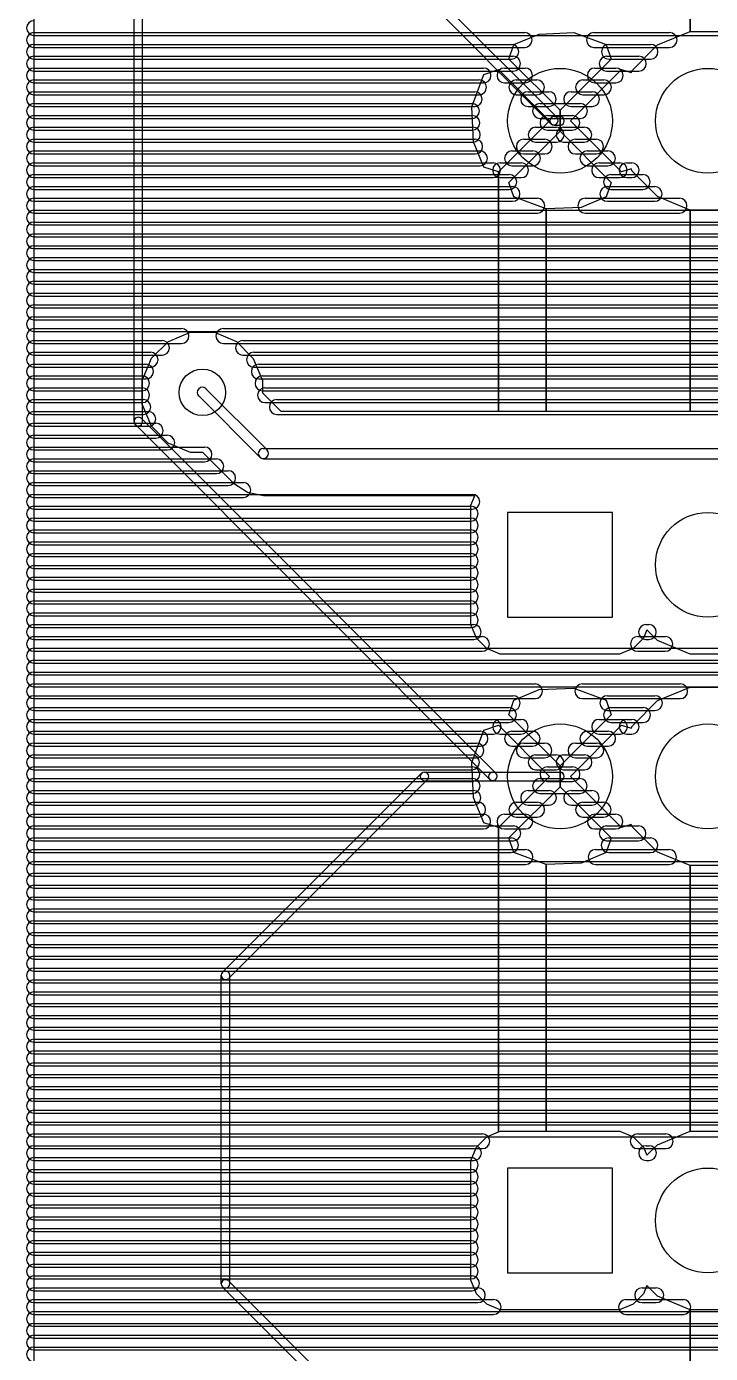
# Model space of a CAD drawing. Extents: x 25909 to 94169, y 14485 to 72115.
# Drawn here: x 77000 to 81624, y 33106 to 42070 of the extents above; entities that cross this region are included whole.
import ezdxf

# ---------------------------------------------------------------- set-up
doc = ezdxf.new("R2010")
doc.units = 0
doc.layers.add('BLACK', color=1, linetype='CONTINUOUS')

msp = doc.modelspace()

# ---------------------------------------------------------------- linework, layer by layer
at = {"layer": 'BLACK'}
for p, q in [((77050, 68150), (77050, 24288)), ((77727, 39402), (77727, 50702)), ((77785, 39402), (77785, 50702)), ((80546, 41414), (77735, 44225)), ((80587, 41455), (77776, 44266)), ((81486, 42037), (81486, 42260)), ((81486, 42260), (81486, 42037)), ((77050, 42030), (80368, 42030)), ((77050, 42030), (80368, 42030)), ((77050, 42010), (85948, 42010)), ((77050, 42010), (85948, 42010)), ((80294, 41949), (80465, 42020)), ((80465, 42020), (80700, 42030)), ((80700, 42030), (80920, 41949)), ((80836, 42030), (81348, 42030)), ((80836, 42030), (81348, 42030)), ((81266, 41946), (81486, 42037)), ((81486, 42037), (81728, 42037)), ((77050, 41950), (80278, 41950)), ((77050, 41950), (80278, 41950)), ((77050, 41930), (80368, 41930)), ((77050, 41930), (80368, 41930)), ((77050, 41870), (80290, 41870)), ((77050, 41870), (80290, 41870)), ((80261, 41850), (80294, 41949)), ((80836, 41930), (81348, 41930)), ((80836, 41930), (81348, 41930)), ((80920, 41949), (80953, 41850)), ((80922, 41870), (81140, 41870)), ((80922, 41870), (81140, 41870)), ((80937, 41950), (81219, 41950)), ((80937, 41950), (81219, 41950)), ((81096, 41776), (81266, 41946)), ((77050, 41850), (80278, 41850)), ((77050, 41850), (80278, 41850)), ((77050, 41790), (80090, 41790)), ((77050, 41790), (80090, 41790)), ((80092, 41747), (80191, 41780)), ((80191, 41780), (80536, 41434)), ((80231, 41790), (80371, 41790)), ((80231, 41790), (80371, 41790)), ((80607, 41505), (80261, 41850)), ((80953, 41850), (80607, 41505)), ((80678, 41434), (81023, 41780)), ((80842, 41790), (80984, 41790)), ((80842, 41790), (80984, 41790)), ((80937, 41850), (81219, 41850)), ((80937, 41850), (81219, 41850)), ((81023, 41780), (81088, 41759)), ((81088, 41759), (81096, 41776)), ((77050, 41770), (80290, 41770)), ((77050, 41770), (80290, 41770)), ((77050, 41710), (80060, 41710)), ((77050, 41710), (80060, 41710)), ((77050, 41690), (80090, 41690)), ((77050, 41690), (80090, 41690)), ((80011, 41527), (80092, 41747)), ((80231, 41690), (80371, 41690)), ((80231, 41690), (80371, 41690)), ((80311, 41710), (80451, 41710)), ((80311, 41710), (80451, 41710)), ((80762, 41710), (80904, 41710)), ((80762, 41710), (80904, 41710)), ((80842, 41690), (80984, 41690)), ((80842, 41690), (80984, 41690)), ((80922, 41770), (81140, 41770)), ((80922, 41770), (81140, 41770)), ((77050, 41630), (80030, 41630)), ((77050, 41630), (80030, 41630)), ((77050, 41610), (80060, 41610)), ((77050, 41610), (80060, 41610)), ((80311, 41610), (80451, 41610)), ((80311, 41610), (80451, 41610)), ((80391, 41630), (80531, 41630)), ((80391, 41630), (80531, 41630)), ((80682, 41630), (80824, 41630)), ((80682, 41630), (80824, 41630)), ((80762, 41610), (80904, 41610)), ((80762, 41610), (80904, 41610)), ((77050, 41550), (80012, 41550)), ((77050, 41550), (80012, 41550)), ((77050, 41530), (80030, 41530)), ((77050, 41530), (80030, 41530)), ((80021, 41292), (80011, 41527)), ((80391, 41530), (80531, 41530)), ((80391, 41530), (80531, 41530)), ((80471, 41550), (80743, 41550)), ((80471, 41550), (80743, 41550)), ((80607, 41363), (80607, 41505)), ((80607, 41505), (80607, 41363)), ((80682, 41530), (80824, 41530)), ((80682, 41530), (80824, 41530)), ((77050, 41470), (80014, 41470)), ((77050, 41470), (80014, 41470)), ((77050, 41450), (80012, 41450)), ((77050, 41450), (80012, 41450)), ((80536, 41434), (80191, 41088)), ((80471, 41450), (80743, 41450)), ((80471, 41450), (80743, 41450)), ((80522, 41470), (80690, 41470)), ((80522, 41470), (80690, 41470)), ((80567, 41463), (80607, 41463)), ((81023, 41088), (80678, 41434)), ((77050, 41390), (80018, 41390)), ((77050, 41390), (80018, 41390)), ((77050, 41370), (80014, 41370)), ((77050, 41370), (80014, 41370)), ((80261, 41018), (80607, 41363)), ((80442, 41390), (80584, 41390)), ((80442, 41390), (80584, 41390)), ((80522, 41370), (80690, 41370)), ((80522, 41370), (80690, 41370)), ((80567, 41405), (80607, 41405)), ((80607, 41363), (80953, 41018)), ((80631, 41390), (80771, 41390)), ((80631, 41390), (80771, 41390)), ((77050, 41310), (80034, 41310)), ((77050, 41310), (80034, 41310)), ((77050, 41290), (80018, 41290)), ((77050, 41290), (80018, 41290)), ((80092, 41121), (80021, 41292)), ((80362, 41310), (80504, 41310)), ((80362, 41310), (80504, 41310)), ((80442, 41290), (80584, 41290)), ((80442, 41290), (80584, 41290)), ((80631, 41290), (80771, 41290)), ((80631, 41290), (80771, 41290)), ((80711, 41310), (80851, 41310)), ((80711, 41310), (80851, 41310)), ((77050, 41230), (80066, 41230)), ((77050, 41230), (80066, 41230)), ((77050, 41210), (80034, 41210)), ((77050, 41210), (80034, 41210)), ((77050, 41150), (80154, 41150)), ((77050, 41150), (80154, 41150)), ((80202, 41150), (80344, 41150)), ((80202, 41150), (80344, 41150)), ((80282, 41230), (80424, 41230)), ((80282, 41230), (80424, 41230)), ((80362, 41210), (80504, 41210)), ((80362, 41210), (80504, 41210)), ((80711, 41210), (80851, 41210)), ((80711, 41210), (80851, 41210)), ((80791, 41230), (80931, 41230)), ((80791, 41230), (80931, 41230)), ((80871, 41150), (81011, 41150)), ((80871, 41150), (81011, 41150)), ((81058, 41150), (81092, 41150)), ((81058, 41150), (81092, 41150)), ((77050, 41130), (80066, 41130)), ((77050, 41130), (80066, 41130)), ((77050, 41070), (80264, 41070)), ((77050, 41070), (80264, 41070)), ((80191, 41088), (80092, 41121)), ((80191, 39472), (80191, 41088)), ((80191, 41088), (80191, 39472)), ((80282, 41130), (80424, 41130)), ((80282, 41130), (80424, 41130)), ((80791, 41130), (80931, 41130)), ((80791, 41130), (80931, 41130)), ((80951, 41070), (81167, 41070)), ((80951, 41070), (81167, 41070)), ((81088, 41110), (81023, 41088)), ((81095, 41093), (81088, 41110)), ((81265, 40923), (81095, 41093)), ((77050, 41050), (80154, 41050)), ((77050, 41050), (80154, 41050)), ((77050, 40990), (80286, 40990)), ((77050, 40990), (80286, 40990)), ((77050, 40970), (80264, 40970)), ((77050, 40970), (80264, 40970)), ((80202, 41050), (80344, 41050)), ((80202, 41050), (80344, 41050)), ((80294, 40919), (80261, 41018)), ((80871, 41050), (81011, 41050)), ((80871, 41050), (81011, 41050)), ((80953, 41018), (80920, 40919)), ((80927, 40990), (81247, 40990)), ((80927, 40990), (81247, 40990)), ((80951, 40970), (81167, 40970)), ((80951, 40970), (81167, 40970)), ((81058, 41050), (81092, 41050)), ((81058, 41050), (81092, 41050)), ((77050, 40910), (80454, 40910)), ((77050, 40910), (80454, 40910)), ((77050, 40890), (80286, 40890)), ((77050, 40890), (80286, 40890)), ((80514, 40838), (80294, 40919)), ((80920, 40919), (80749, 40848)), ((80777, 40910), (81415, 40910)), ((80777, 40910), (81415, 40910)), ((80927, 40890), (81247, 40890)), ((80927, 40890), (81247, 40890)), ((81486, 40831), (81265, 40923)), ((77050, 40830), (85382, 40830)), ((77050, 40830), (85382, 40830)), ((77050, 40810), (80454, 40810)), ((77050, 40810), (80454, 40810)), ((80749, 40848), (80514, 40838)), ((80514, 39472), (80514, 40838)), ((80514, 40838), (80514, 39472)), ((80777, 40810), (81415, 40810)), ((80777, 40810), (81415, 40810)), ((81486, 39472), (81486, 40831)), ((81726, 40831), (81486, 40831)), ((81486, 40831), (81486, 39472)), ((77050, 40750), (85302, 40750)), ((77050, 40750), (85302, 40750)), ((77050, 40730), (85382, 40730)), ((77050, 40730), (85382, 40730)), ((77050, 40670), (85222, 40670)), ((77050, 40670), (85222, 40670)), ((77050, 40650), (85302, 40650)), ((77050, 40650), (85302, 40650)), ((77050, 40590), (85142, 40590)), ((77050, 40590), (85142, 40590)), ((77050, 40570), (85222, 40570)), ((77050, 40570), (85222, 40570)), ((77050, 40510), (85062, 40510)), ((77050, 40510), (85062, 40510)), ((77050, 40490), (85142, 40490)), ((77050, 40490), (85142, 40490)), ((77050, 40430), (84982, 40430)), ((77050, 40430), (84982, 40430)), ((77050, 40410), (85062, 40410)), ((77050, 40410), (85062, 40410)), ((77050, 40350), (84902, 40350)), ((77050, 40350), (84902, 40350)), ((77050, 40330), (84982, 40330)), ((77050, 40330), (84982, 40330)), ((77050, 40270), (84822, 40270)), ((77050, 40270), (84822, 40270)), ((77050, 40250), (84902, 40250)), ((77050, 40250), (84902, 40250)), ((77050, 40190), (84742, 40190)), ((77050, 40190), (84742, 40190)), ((77050, 40170), (84822, 40170)), ((77050, 40170), (84822, 40170)), ((77050, 40110), (84662, 40110)), ((77050, 40110), (84662, 40110)), ((77050, 40090), (84742, 40090)), ((77050, 40090), (84742, 40090)), ((77050, 40030), (78048, 40030)), ((77050, 40030), (78048, 40030)), ((77050, 40010), (84662, 40010)), ((77050, 40010), (84662, 40010)), ((77960, 39943), (78109, 40005)), ((78109, 40005), (78270, 40005)), ((78270, 40005), (78420, 39943)), ((78331, 40030), (84581, 40030)), ((78331, 40030), (84581, 40030)), ((77050, 39950), (77916, 39950)), ((77050, 39950), (77916, 39950)), ((77050, 39930), (78048, 39930)), ((77050, 39930), (78048, 39930)), ((77845, 39830), (77960, 39943)), ((78331, 39930), (84581, 39930)), ((78331, 39930), (84581, 39930)), ((78420, 39943), (78533, 39828)), ((78463, 39950), (84501, 39950)), ((78463, 39950), (84501, 39950)), ((77050, 39870), (77840, 39870)), ((77050, 39870), (77840, 39870)), ((77050, 39850), (77916, 39850)), ((77050, 39850), (77916, 39850)), ((77783, 39680), (77845, 39830)), ((78463, 39850), (84501, 39850)), ((78463, 39850), (84501, 39850)), ((78533, 39828), (78595, 39679)), ((78537, 39870), (84421, 39870)), ((78537, 39870), (84421, 39870)), ((77050, 39790), (77808, 39790)), ((77050, 39790), (77808, 39790)), ((77050, 39770), (77840, 39770)), ((77050, 39770), (77840, 39770)), ((78537, 39770), (84421, 39770)), ((78537, 39770), (84421, 39770)), ((78570, 39790), (84342, 39790)), ((78570, 39790), (84342, 39790)), ((77050, 39710), (77782, 39710)), ((77050, 39710), (77782, 39710)), ((77050, 39690), (77808, 39690)), ((77050, 39690), (77808, 39690)), ((77050, 39630), (77782, 39630)), ((77050, 39630), (77782, 39630)), ((77783, 39519), (77783, 39680)), ((78213, 39624), (78626, 39211)), ((78570, 39690), (84342, 39690)), ((78570, 39690), (84342, 39690)), ((78595, 39710), (84261, 39710)), ((78595, 39710), (84261, 39710)), ((78595, 39679), (78595, 39597)), ((78612, 39630), (84182, 39630)), ((78612, 39630), (84182, 39630)), ((77050, 39610), (77782, 39610)), ((77050, 39610), (77782, 39610)), ((77050, 39550), (77790, 39550)), ((77050, 39550), (77790, 39550)), ((78164, 39575), (78577, 39162)), ((78595, 39610), (84261, 39610)), ((78595, 39610), (84261, 39610)), ((78595, 39597), (78720, 39472)), ((78692, 39550), (84102, 39550)), ((78692, 39550), (84102, 39550)), ((77050, 39530), (77782, 39530)), ((77050, 39530), (77782, 39530)), ((77050, 39470), (77824, 39470)), ((77050, 39470), (77824, 39470)), ((77050, 39450), (77790, 39450)), ((77050, 39450), (77790, 39450)), ((77845, 39370), (77783, 39519)), ((78612, 39530), (84182, 39530)), ((78612, 39530), (84182, 39530)), ((78692, 39450), (84102, 39450)), ((78692, 39450), (84102, 39450)), ((78720, 39472), (80191, 39472)), ((80191, 39472), (80514, 39472)), ((80514, 39472), (81486, 39472)), ((81486, 39472), (84073, 39471)), ((77050, 39390), (77874, 39390)), ((77050, 39390), (77874, 39390)), ((77050, 39370), (77824, 39370)), ((77050, 39370), (77824, 39370)), ((80131, 36986), (77736, 39381)), ((80172, 37027), (77777, 39422)), ((77958, 39255), (77845, 39370)), ((77050, 39310), (77952, 39310)), ((77050, 39310), (77952, 39310)), ((77050, 39290), (77874, 39290)), ((77050, 39290), (77874, 39290)), ((77050, 39230), (78204, 39230)), ((77050, 39230), (78204, 39230)), ((77050, 39210), (77952, 39210)), ((77050, 39210), (77952, 39210)), ((78108, 39193), (77958, 39255)), ((78191, 39194), (78108, 39193)), ((78398, 38987), (78191, 39194)), ((78602, 39221), (84192, 39221)), ((77050, 39150), (78284, 39150)), ((77050, 39150), (78284, 39150)), ((77050, 39130), (78204, 39130)), ((77050, 39130), (78204, 39130)), ((78602, 39151), (84192, 39151)), ((77050, 39070), (78364, 39070)), ((77050, 39070), (78364, 39070)), ((77050, 39050), (78284, 39050)), ((77050, 39050), (78284, 39050)), ((77050, 38990), (78466, 38990)), ((77050, 38990), (78466, 38990)), ((77050, 38970), (78364, 38970)), ((77050, 38970), (78364, 38970)), ((77050, 38910), (80014, 38910)), ((77050, 38910), (80014, 38910)), ((78400, 38984), (78398, 38987)), ((78493, 38923), (78400, 38984)), ((78602, 38900), (78493, 38923)), ((77050, 38890), (78466, 38890)), ((77050, 38890), (78466, 38890)), ((77050, 38830), (80004, 38830)), ((77050, 38830), (80004, 38830)), ((78606, 38901), (78602, 38900)), ((80030, 38901), (78606, 38901)), ((80004, 38838), (80030, 38901)), ((80004, 38031), (80004, 38838)), ((77050, 38810), (80014, 38810)), ((77050, 38810), (80014, 38810)), ((77050, 38750), (80004, 38750)), ((77050, 38750), (80004, 38750)), ((77050, 38730), (80004, 38730)), ((77050, 38730), (80004, 38730)), ((80961, 38788), (80253, 38788)), ((80253, 38788), (80253, 38080)), ((80961, 38080), (80961, 38788)), ((77050, 38670), (80004, 38670)), ((77050, 38670), (80004, 38670)), ((77050, 38650), (80004, 38650)), ((77050, 38650), (80004, 38650)), ((77050, 38590), (80004, 38590)), ((77050, 38590), (80004, 38590)), ((77050, 38570), (80004, 38570)), ((77050, 38570), (80004, 38570)), ((77050, 38510), (80004, 38510)), ((77050, 38510), (80004, 38510)), ((77050, 38490), (80004, 38490)), ((77050, 38490), (80004, 38490)), ((77050, 38430), (80004, 38430)), ((77050, 38430), (80004, 38430)), ((77050, 38410), (80004, 38410)), ((77050, 38410), (80004, 38410)), ((77050, 38350), (80004, 38350)), ((77050, 38350), (80004, 38350)), ((77050, 38330), (80004, 38330)), ((77050, 38330), (80004, 38330)), ((77050, 38270), (80004, 38270)), ((77050, 38270), (80004, 38270)), ((77050, 38250), (80004, 38250)), ((77050, 38250), (80004, 38250)), ((77050, 38190), (80004, 38190)), ((77050, 38190), (80004, 38190)), ((77050, 38170), (80004, 38170)), ((77050, 38170), (80004, 38170)), ((77050, 38110), (80004, 38110)), ((77050, 38110), (80004, 38110)), ((77050, 38090), (80004, 38090)), ((77050, 38090), (80004, 38090)), ((77050, 38030), (80024, 38030)), ((77050, 38030), (80024, 38030)), ((77050, 38010), (80004, 38010)), ((77050, 38010), (80004, 38010)), ((80042, 37939), (80004, 38031)), ((80253, 38080), (80961, 38080)), ((81188, 38030), (81208, 38030)), ((81188, 38030), (81208, 38030)), ((77050, 37950), (80080, 37950)), ((77050, 37950), (80080, 37950)), ((77050, 37930), (80024, 37930)), ((77050, 37930), (80024, 37930)), ((80112, 37869), (80042, 37939)), ((81172, 37939), (81102, 37869)), ((81133, 37950), (81319, 37950)), ((81133, 37950), (81319, 37950)), ((81194, 37994), (81172, 37939)), ((81188, 37930), (81208, 37930)), ((81188, 37930), (81208, 37930)), ((81265, 37923), (81194, 37994)), ((81486, 37831), (81265, 37923)), ((77050, 37870), (85948, 37870)), ((77050, 37870), (85948, 37870)), ((77050, 37850), (80080, 37850)), ((77050, 37850), (80080, 37850)), ((80203, 37831), (80112, 37869)), ((81010, 37831), (80203, 37831)), ((81102, 37869), (81010, 37831)), ((81133, 37850), (81319, 37850)), ((81133, 37850), (81319, 37850)), ((81726, 37831), (81486, 37831)), ((77050, 37790), (85948, 37790)), ((77050, 37790), (85948, 37790)), ((77050, 37770), (85948, 37770)), ((77050, 37770), (85948, 37770)), ((77050, 37710), (85948, 37710)), ((77050, 37710), (85948, 37710)), ((77050, 37690), (85948, 37690)), ((77050, 37690), (85948, 37690)), ((77050, 37630), (80438, 37630)), ((77050, 37630), (80438, 37630)), ((77050, 37610), (85948, 37610)), ((77050, 37610), (85948, 37610)), ((80294, 37520), (80465, 37591)), ((80465, 37591), (80700, 37601)), ((80700, 37601), (80920, 37520)), ((80758, 37630), (81420, 37630)), ((80758, 37630), (81420, 37630)), ((81266, 37517), (81488, 37608)), ((81488, 37608), (81728, 37608)), ((77050, 37550), (80288, 37550)), ((77050, 37550), (80288, 37550)), ((77050, 37530), (80438, 37530)), ((77050, 37530), (80438, 37530)), ((77050, 37470), (80262, 37470)), ((77050, 37470), (80262, 37470)), ((80261, 37421), (80294, 37520)), ((80758, 37530), (81420, 37530)), ((80758, 37530), (81420, 37530)), ((80920, 37520), (80953, 37421)), ((80927, 37550), (81249, 37550)), ((80927, 37550), (81249, 37550)), ((80951, 37470), (81169, 37470)), ((80951, 37470), (81169, 37470)), ((81096, 37347), (81266, 37517)), ((77050, 37450), (80288, 37450)), ((77050, 37450), (80288, 37450)), ((77050, 37390), (80158, 37390)), ((77050, 37390), (80158, 37390)), ((80202, 37390), (80342, 37390)), ((80202, 37390), (80342, 37390)), ((80607, 37076), (80261, 37421)), ((80953, 37421), (80607, 37076)), ((80871, 37390), (81013, 37390)), ((80871, 37390), (81013, 37390)), ((80927, 37450), (81249, 37450)), ((80927, 37450), (81249, 37450)), ((81058, 37390), (81092, 37390)), ((81058, 37390), (81092, 37390)), ((77050, 37370), (80262, 37370)), ((77050, 37370), (80262, 37370)), ((77050, 37310), (80070, 37310)), ((77050, 37310), (80070, 37310)), ((80011, 37098), (80092, 37318)), ((80092, 37318), (80191, 37351)), ((80191, 37351), (80536, 37005)), ((80282, 37310), (80422, 37310)), ((80282, 37310), (80422, 37310)), ((80678, 37005), (81023, 37351)), ((80791, 37310), (80933, 37310)), ((80791, 37310), (80933, 37310)), ((80951, 37370), (81169, 37370)), ((80951, 37370), (81169, 37370)), ((81023, 37351), (81088, 37330)), ((81088, 37330), (81096, 37347)), ((77050, 37290), (80158, 37290)), ((77050, 37290), (80158, 37290)), ((77050, 37230), (80042, 37230)), ((77050, 37230), (80042, 37230)), ((77050, 37210), (80070, 37210)), ((77050, 37210), (80070, 37210)), ((80202, 37290), (80342, 37290)), ((80202, 37290), (80342, 37290)), ((80282, 37210), (80422, 37210)), ((80282, 37210), (80422, 37210)), ((80362, 37230), (80502, 37230)), ((80362, 37230), (80502, 37230)), ((80711, 37230), (80853, 37230)), ((80711, 37230), (80853, 37230)), ((80791, 37210), (80933, 37210)), ((80791, 37210), (80933, 37210)), ((80871, 37290), (81013, 37290)), ((80871, 37290), (81013, 37290)), ((81058, 37290), (81092, 37290)), ((81058, 37290), (81092, 37290)), ((77050, 37150), (80012, 37150)), ((77050, 37150), (80012, 37150)), ((77050, 37130), (80042, 37130)), ((77050, 37130), (80042, 37130)), ((80362, 37130), (80502, 37130)), ((80362, 37130), (80502, 37130)), ((80442, 37150), (80582, 37150)), ((80442, 37150), (80582, 37150)), ((80631, 37150), (80773, 37150)), ((80631, 37150), (80773, 37150)), ((80711, 37130), (80853, 37130)), ((80711, 37130), (80853, 37130)), ((77050, 37070), (80014, 37070)), ((77050, 37070), (80014, 37070)), ((77050, 37050), (80012, 37050)), ((77050, 37050), (80012, 37050)), ((79669, 37025), (78326, 35682)), ((79690, 37034), (80606, 37034)), ((80021, 36863), (80011, 37098)), ((80153, 37034), (80607, 37034)), ((80442, 37050), (80582, 37050)), ((80442, 37050), (80582, 37050)), ((80522, 37070), (80692, 37070)), ((80522, 37070), (80692, 37070)), ((80607, 36934), (80607, 37076)), ((80607, 37076), (80607, 36934)), ((80631, 37050), (80773, 37050)), ((80631, 37050), (80773, 37050)), ((77050, 36990), (80016, 36990)), ((77050, 36990), (80016, 36990)), ((77050, 36970), (80014, 36970)), ((77050, 36970), (80014, 36970)), ((79710, 36984), (78367, 35641)), ((79690, 36976), (80606, 36976)), ((80153, 36976), (80607, 36976)), ((80536, 37005), (80191, 36659)), ((80261, 36589), (80607, 36934)), ((80471, 36990), (80741, 36990)), ((80471, 36990), (80741, 36990)), ((80522, 36970), (80692, 36970)), ((80522, 36970), (80692, 36970)), ((80607, 36934), (80953, 36589)), ((81023, 36659), (80678, 37005)), ((77050, 36910), (80022, 36910)), ((77050, 36910), (80022, 36910)), ((77050, 36890), (80016, 36890)), ((77050, 36890), (80016, 36890)), ((80092, 36692), (80021, 36863)), ((80391, 36910), (80533, 36910)), ((80391, 36910), (80533, 36910)), ((80471, 36890), (80741, 36890)), ((80471, 36890), (80741, 36890)), ((80682, 36910), (80822, 36910)), ((80682, 36910), (80822, 36910)), ((77050, 36830), (80054, 36830)), ((77050, 36830), (80054, 36830)), ((77050, 36810), (80022, 36810)), ((77050, 36810), (80022, 36810)), ((80311, 36830), (80453, 36830)), ((80311, 36830), (80453, 36830)), ((80391, 36810), (80533, 36810)), ((80391, 36810), (80533, 36810)), ((80682, 36810), (80822, 36810)), ((80682, 36810), (80822, 36810)), ((80762, 36830), (80902, 36830)), ((80762, 36830), (80902, 36830)), ((77050, 36750), (80088, 36750)), ((77050, 36750), (80088, 36750)), ((77050, 36730), (80054, 36730)), ((77050, 36730), (80054, 36730)), ((77050, 36670), (80292, 36670)), ((77050, 36670), (80292, 36670)), ((80191, 36659), (80092, 36692)), ((80231, 36750), (80373, 36750)), ((80231, 36750), (80373, 36750)), ((80311, 36730), (80453, 36730)), ((80311, 36730), (80453, 36730)), ((80762, 36730), (80902, 36730)), ((80762, 36730), (80902, 36730)), ((80842, 36750), (80982, 36750)), ((80842, 36750), (80982, 36750)), ((80922, 36670), (81138, 36670)), ((80922, 36670), (81138, 36670)), ((81088, 36681), (81023, 36659)), ((81095, 36664), (81088, 36681)), ((81265, 36494), (81095, 36664)), ((77050, 36650), (80088, 36650)), ((77050, 36650), (80088, 36650)), ((77050, 36590), (80276, 36590)), ((77050, 36590), (80276, 36590)), ((80191, 34603), (80191, 36659)), ((80191, 36659), (80191, 34603)), ((80231, 36650), (80373, 36650)), ((80231, 36650), (80373, 36650)), ((80294, 36490), (80261, 36589)), ((80842, 36650), (80982, 36650)), ((80842, 36650), (80982, 36650)), ((80953, 36589), (80920, 36490)), ((80936, 36590), (81218, 36590)), ((80936, 36590), (81218, 36590)), ((77050, 36570), (80292, 36570)), ((77050, 36570), (80292, 36570)), ((77050, 36510), (80374, 36510)), ((77050, 36510), (80374, 36510)), ((77050, 36490), (80276, 36490)), ((77050, 36490), (80276, 36490)), ((80514, 36409), (80294, 36490)), ((80920, 36490), (80749, 36419)), ((80847, 36510), (81345, 36510)), ((80847, 36510), (81345, 36510)), ((80922, 36570), (81138, 36570)), ((80922, 36570), (81138, 36570)), ((80936, 36490), (81218, 36490)), ((80936, 36490), (81218, 36490)), ((81486, 36402), (81265, 36494)), ((77050, 36430), (85948, 36430)), ((77050, 36430), (85948, 36430)), ((77050, 36410), (80374, 36410)), ((77050, 36410), (80374, 36410)), ((80749, 36419), (80514, 36409)), ((80514, 34608), (80514, 36409)), ((80514, 36409), (80514, 34608)), ((80847, 36410), (81345, 36410)), ((80847, 36410), (81345, 36410)), ((81486, 34608), (81486, 36402)), ((81726, 36402), (81486, 36402)), ((81486, 36402), (81486, 34608)), ((77050, 36350), (85948, 36350)), ((77050, 36350), (85948, 36350)), ((77050, 36330), (85948, 36330)), ((77050, 36330), (85948, 36330)), ((77050, 36270), (85948, 36270)), ((77050, 36270), (85948, 36270)), ((77050, 36250), (85948, 36250)), ((77050, 36250), (85948, 36250)), ((77050, 36190), (85948, 36190)), ((77050, 36190), (85948, 36190)), ((77050, 36170), (85948, 36170)), ((77050, 36170), (85948, 36170)), ((77050, 36110), (85948, 36110)), ((77050, 36110), (85948, 36110)), ((77050, 36090), (85948, 36090)), ((77050, 36090), (85948, 36090)), ((77050, 36030), (85948, 36030)), ((77050, 36030), (85948, 36030)), ((77050, 36010), (85948, 36010)), ((77050, 36010), (85948, 36010)), ((77050, 35950), (85948, 35950)), ((77050, 35950), (85948, 35950)), ((77050, 35930), (85948, 35930)), ((77050, 35930), (85948, 35930)), ((77050, 35870), (85948, 35870)), ((77050, 35870), (85948, 35870)), ((77050, 35850), (85948, 35850)), ((77050, 35850), (85948, 35850)), ((77050, 35790), (85948, 35790)), ((77050, 35790), (85948, 35790)), ((77050, 35770), (85948, 35770)), ((77050, 35770), (85948, 35770)), ((77050, 35710), (85948, 35710)), ((77050, 35710), (85948, 35710)), ((77050, 35690), (85948, 35690)), ((77050, 35690), (85948, 35690)), ((77050, 35630), (85948, 35630)), ((77050, 35630), (85948, 35630)), ((77050, 35610), (85948, 35610)), ((77050, 35610), (85948, 35610)), ((78317, 33577), (78317, 35661)), ((78375, 33577), (78375, 35661)), ((77050, 35550), (85948, 35550)), ((77050, 35550), (85948, 35550)), ((77050, 35530), (85948, 35530)), ((77050, 35530), (85948, 35530)), ((77050, 35470), (85948, 35470)), ((77050, 35470), (85948, 35470)), ((77050, 35450), (85948, 35450)), ((77050, 35450), (85948, 35450)), ((77050, 35390), (85948, 35390)), ((77050, 35390), (85948, 35390)), ((77050, 35370), (85948, 35370)), ((77050, 35370), (85948, 35370)), ((77050, 35310), (85948, 35310)), ((77050, 35310), (85948, 35310)), ((77050, 35290), (85948, 35290)), ((77050, 35290), (85948, 35290)), ((77050, 35230), (85948, 35230)), ((77050, 35230), (85948, 35230)), ((77050, 35210), (85948, 35210)), ((77050, 35210), (85948, 35210)), ((77050, 35150), (85948, 35150)), ((77050, 35150), (85948, 35150)), ((77050, 35130), (85948, 35130)), ((77050, 35130), (85948, 35130)), ((77050, 35070), (85948, 35070)), ((77050, 35070), (85948, 35070)), ((77050, 35050), (85948, 35050)), ((77050, 35050), (85948, 35050)), ((77050, 34990), (85948, 34990)), ((77050, 34990), (85948, 34990)), ((77050, 34970), (85948, 34970)), ((77050, 34970), (85948, 34970)), ((77050, 34910), (85948, 34910)), ((77050, 34910), (85948, 34910)), ((77050, 34890), (85948, 34890)), ((77050, 34890), (85948, 34890)), ((77050, 34830), (85948, 34830)), ((77050, 34830), (85948, 34830)), ((77050, 34810), (85948, 34810)), ((77050, 34810), (85948, 34810)), ((77050, 34750), (85948, 34750)), ((77050, 34750), (85948, 34750)), ((77050, 34730), (85948, 34730)), ((77050, 34730), (85948, 34730)), ((77050, 34670), (85948, 34670)), ((77050, 34670), (85948, 34670)), ((77050, 34650), (85948, 34650)), ((77050, 34650), (85948, 34650)), ((80112, 34570), (80191, 34603)), ((80191, 34603), (80204, 34608)), ((80204, 34608), (80514, 34608)), ((80514, 34608), (81011, 34608)), ((81011, 34608), (81102, 34570)), ((81266, 34517), (81486, 34608)), ((81486, 34608), (81728, 34608)), ((77050, 34590), (80082, 34590)), ((77050, 34590), (80082, 34590)), ((77050, 34570), (85948, 34570)), ((77050, 34570), (85948, 34570)), ((80042, 34500), (80112, 34570)), ((81102, 34570), (81172, 34500)), ((81132, 34590), (81322, 34590)), ((81132, 34590), (81322, 34590)), ((81194, 34446), (81266, 34517)), ((77050, 34510), (80026, 34510)), ((77050, 34510), (80026, 34510)), ((77050, 34490), (80082, 34490)), ((77050, 34490), (80082, 34490)), ((77050, 34430), (80004, 34430)), ((77050, 34430), (80004, 34430)), ((80004, 34409), (80042, 34500)), ((81132, 34490), (81322, 34490)), ((81132, 34490), (81322, 34490)), ((81172, 34500), (81194, 34446)), ((81189, 34510), (81209, 34510)), ((81189, 34510), (81209, 34510)), ((77050, 34410), (80026, 34410)), ((77050, 34410), (80026, 34410)), ((77050, 34350), (80004, 34350)), ((77050, 34350), (80004, 34350)), ((80004, 33602), (80004, 34409)), ((80961, 34359), (80253, 34359)), ((80253, 34359), (80253, 33651)), ((80961, 33651), (80961, 34359)), ((81189, 34410), (81209, 34410)), ((81189, 34410), (81209, 34410)), ((77050, 34330), (80004, 34330)), ((77050, 34330), (80004, 34330)), ((77050, 34270), (80004, 34270)), ((77050, 34270), (80004, 34270)), ((77050, 34250), (80004, 34250)), ((77050, 34250), (80004, 34250)), ((77050, 34190), (80004, 34190)), ((77050, 34190), (80004, 34190)), ((77050, 34170), (80004, 34170)), ((77050, 34170), (80004, 34170)), ((77050, 34110), (80004, 34110)), ((77050, 34110), (80004, 34110)), ((77050, 34090), (80004, 34090)), ((77050, 34090), (80004, 34090)), ((77050, 34030), (80004, 34030)), ((77050, 34030), (80004, 34030)), ((77050, 34010), (80004, 34010)), ((77050, 34010), (80004, 34010)), ((77050, 33950), (80004, 33950)), ((77050, 33950), (80004, 33950)), ((77050, 33930), (80004, 33930)), ((77050, 33930), (80004, 33930)), ((77050, 33870), (80004, 33870)), ((77050, 33870), (80004, 33870)), ((77050, 33850), (80004, 33850)), ((77050, 33850), (80004, 33850)), ((77050, 33790), (80004, 33790)), ((77050, 33790), (80004, 33790)), ((77050, 33770), (80004, 33770)), ((77050, 33770), (80004, 33770)), ((77050, 33710), (80004, 33710)), ((77050, 33710), (80004, 33710)), ((77050, 33690), (80004, 33690)), ((77050, 33690), (80004, 33690)), ((77050, 33630), (80012, 33630)), ((77050, 33630), (80012, 33630)), ((80253, 33651), (80961, 33651)), ((77050, 33610), (80004, 33610)), ((77050, 33610), (80004, 33610)), ((77050, 33550), (80052, 33550)), ((77050, 33550), (80052, 33550)), ((77050, 33530), (80012, 33530)), ((77050, 33530), (80012, 33530)), ((78326, 33555), (79523, 32358)), ((78367, 33596), (79564, 32399)), ((80042, 33510), (80004, 33602)), ((81162, 33550), (81258, 33550)), ((81162, 33550), (81258, 33550)), ((81194, 33565), (81172, 33510)), ((81265, 33494), (81194, 33565)), ((77050, 33470), (80158, 33470)), ((77050, 33470), (80158, 33470)), ((77050, 33450), (80052, 33450)), ((77050, 33450), (80052, 33450)), ((80112, 33440), (80042, 33510)), ((80203, 33402), (80112, 33440)), ((81102, 33440), (81010, 33402)), ((81053, 33470), (81441, 33470)), ((81053, 33470), (81441, 33470)), ((81172, 33510), (81102, 33440)), ((81162, 33450), (81258, 33450)), ((81162, 33450), (81258, 33450)), ((81486, 33402), (81265, 33494)), ((77050, 33390), (86258, 33390)), ((77050, 33390), (86258, 33390)), ((77050, 33370), (80158, 33370)), ((77050, 33370), (80158, 33370)), ((81010, 33402), (80203, 33402)), ((81053, 33370), (81441, 33370)), ((81053, 33370), (81441, 33370)), ((81486, 32966), (81486, 33402)), ((81726, 33402), (81486, 33402)), ((81486, 33402), (81486, 32966)), ((77050, 33310), (86338, 33310)), ((77050, 33310), (86338, 33310)), ((77050, 33290), (86258, 33290)), ((77050, 33290), (86258, 33290)), ((77050, 33230), (86418, 33230)), ((77050, 33230), (86418, 33230)), ((77050, 33210), (86338, 33210)), ((77050, 33210), (86338, 33210)), ((77050, 33150), (92498, 33150)), ((77050, 33150), (92498, 33150)), ((77050, 33130), (86418, 33130)), ((77050, 33130), (86418, 33130))]:
    msp.add_line(p, q, dxfattribs=at)
for centre, radius in [((80607, 41434), 354), ((81607, 41434), 354), ((78189, 39599), 157), ((81607, 38434), 354), ((80607, 37005), 354), ((81607, 37005), 354), ((81607, 34005), 354)]:
    msp.add_circle(centre, radius, dxfattribs=at)
for centre, radius, start, end in [((77050, 42060), 50, 90, 270), ((77050, 42060), 50, 90, 270), ((77050, 41980), 50, 90, 270), ((77050, 41980), 50, 90, 270), ((80368, 41980), 50, 270, 450), ((80368, 41980), 50, 270, 450), ((80836, 41980), 50, 90, 270), ((80836, 41980), 50, 90, 270), ((81348, 41980), 50, 270, 450), ((81348, 41980), 50, 270, 450), ((77050, 41900), 50, 90, 270), ((77050, 41900), 50, 90, 270), ((77050, 41820), 50, 90, 270), ((77050, 41820), 50, 90, 270), ((80278, 41900), 50, 270, 450), ((80278, 41900), 50, 270, 450), ((80290, 41820), 50, 270, 450), ((80290, 41820), 50, 270, 450), ((80922, 41820), 50, 90, 270), ((80922, 41820), 50, 90, 270), ((80937, 41900), 50, 90, 270), ((80937, 41900), 50, 90, 270), ((81140, 41820), 50, 270, 450), ((81140, 41820), 50, 270, 450), ((81219, 41900), 50, 270, 450), ((81219, 41900), 50, 270, 450), ((77050, 41740), 50, 90, 270), ((77050, 41740), 50, 90, 270), ((80090, 41740), 50, 270, 450), ((80090, 41740), 50, 270, 450), ((80231, 41740), 50, 90, 270), ((80231, 41740), 50, 90, 270), ((80371, 41740), 50, 270, 450), ((80371, 41740), 50, 270, 450), ((80842, 41740), 50, 90, 270), ((80842, 41740), 50, 90, 270), ((80984, 41740), 50, 270, 450), ((80984, 41740), 50, 270, 450), ((77050, 41660), 50, 90, 270), ((77050, 41660), 50, 90, 270), ((80060, 41660), 50, 270, 450), ((80060, 41660), 50, 270, 450), ((80311, 41660), 50, 90, 270), ((80311, 41660), 50, 90, 270), ((80451, 41660), 50, 270, 450), ((80451, 41660), 50, 270, 450), ((80762, 41660), 50, 90, 270), ((80762, 41660), 50, 90, 270), ((80904, 41660), 50, 270, 450), ((80904, 41660), 50, 270, 450), ((77050, 41580), 50, 90, 270), ((77050, 41580), 50, 90, 270), ((80030, 41580), 50, 270, 450), ((80030, 41580), 50, 270, 450), ((80391, 41580), 50, 90, 270), ((80391, 41580), 50, 90, 270), ((80531, 41580), 50, 270, 450), ((80531, 41580), 50, 270, 450), ((80682, 41580), 50, 90, 270), ((80682, 41580), 50, 90, 270), ((80824, 41580), 50, 270, 450), ((80824, 41580), 50, 270, 450), ((77050, 41500), 50, 90, 270), ((77050, 41500), 50, 90, 270), ((80012, 41500), 50, 270, 450), ((80012, 41500), 50, 270, 450), ((80471, 41500), 50, 90, 270), ((80471, 41500), 50, 90, 270), ((80743, 41500), 50, 270, 450), ((80743, 41500), 50, 270, 450), ((77050, 41420), 50, 90, 270), ((77050, 41420), 50, 90, 270), ((80014, 41420), 50, 270, 450), ((80014, 41420), 50, 270, 450), ((80522, 41420), 50, 90, 270), ((80522, 41420), 50, 90, 270), ((80567, 41434), 29, 90, 270), ((80566, 41435), 29, 225, 405), ((80607, 41434), 29, 270, 450), ((80690, 41420), 50, 270, 450), ((80690, 41420), 50, 270, 450), ((77050, 41340), 50, 90, 270), ((77050, 41340), 50, 90, 270), ((80018, 41340), 50, 270, 450), ((80018, 41340), 50, 270, 450), ((80442, 41340), 50, 90, 270), ((80442, 41340), 50, 90, 270), ((80631, 41340), 50, 90, 270), ((80631, 41340), 50, 90, 270), ((80584, 41340), 50, 270, 450), ((80584, 41340), 50, 270, 450), ((80771, 41340), 50, 270, 450), ((80771, 41340), 50, 270, 450), ((77050, 41260), 50, 90, 270), ((77050, 41260), 50, 90, 270), ((80034, 41260), 50, 270, 450), ((80034, 41260), 50, 270, 450), ((80362, 41260), 50, 90, 270), ((80362, 41260), 50, 90, 270), ((80504, 41260), 50, 270, 450), ((80504, 41260), 50, 270, 450), ((80711, 41260), 50, 90, 270), ((80711, 41260), 50, 90, 270), ((80851, 41260), 50, 270, 450), ((80851, 41260), 50, 270, 450), ((77050, 41180), 50, 90, 270), ((77050, 41180), 50, 90, 270), ((77050, 41100), 50, 90, 270), ((77050, 41100), 50, 90, 270), ((80066, 41180), 50, 270, 450), ((80066, 41180), 50, 270, 450), ((80202, 41100), 50, 90, 270), ((80202, 41100), 50, 90, 270), ((80154, 41100), 50, 270, 450), ((80154, 41100), 50, 270, 450), ((80282, 41180), 50, 90, 270), ((80282, 41180), 50, 90, 270), ((80344, 41100), 50, 270, 450), ((80344, 41100), 50, 270, 450), ((80424, 41180), 50, 270, 450), ((80424, 41180), 50, 270, 450), ((80791, 41180), 50, 90, 270), ((80791, 41180), 50, 90, 270), ((80871, 41100), 50, 90, 270), ((80871, 41100), 50, 90, 270), ((80931, 41180), 50, 270, 450), ((80931, 41180), 50, 270, 450), ((81058, 41100), 50, 90, 270), ((81058, 41100), 50, 90, 270), ((81011, 41100), 50, 270, 450), ((81011, 41100), 50, 270, 450), ((81092, 41100), 50, 270, 450), ((81092, 41100), 50, 270, 450), ((77050, 41020), 50, 90, 270), ((77050, 41020), 50, 90, 270), ((80264, 41020), 50, 270, 450), ((80264, 41020), 50, 270, 450), ((80951, 41020), 50, 90, 270), ((80951, 41020), 50, 90, 270), ((81167, 41020), 50, 270, 450), ((81167, 41020), 50, 270, 450), ((77050, 40940), 50, 90, 270), ((77050, 40940), 50, 90, 270), ((80286, 40940), 50, 270, 450), ((80286, 40940), 50, 270, 450), ((80927, 40940), 50, 90, 270), ((80927, 40940), 50, 90, 270), ((81247, 40940), 50, 270, 450), ((81247, 40940), 50, 270, 450), ((77050, 40860), 50, 90, 270), ((77050, 40860), 50, 90, 270), ((80454, 40860), 50, 270, 450), ((80454, 40860), 50, 270, 450), ((80777, 40860), 50, 90, 270), ((80777, 40860), 50, 90, 270), ((81415, 40860), 50, 270, 450), ((81415, 40860), 50, 270, 450), ((77050, 40780), 50, 90, 270), ((77050, 40780), 50, 90, 270), ((77050, 40700), 50, 90, 270), ((77050, 40700), 50, 90, 270), ((77050, 40620), 50, 90, 270), ((77050, 40620), 50, 90, 270), ((77050, 40540), 50, 90, 270), ((77050, 40540), 50, 90, 270), ((77050, 40460), 50, 90, 270), ((77050, 40460), 50, 90, 270), ((77050, 40380), 50, 90, 270), ((77050, 40380), 50, 90, 270), ((77050, 40300), 50, 90, 270), ((77050, 40300), 50, 90, 270), ((77050, 40220), 50, 90, 270), ((77050, 40220), 50, 90, 270), ((77050, 40140), 50, 90, 270), ((77050, 40140), 50, 90, 270), ((77050, 40060), 50, 90, 270), ((77050, 40060), 50, 90, 270), ((77050, 39980), 50, 90, 270), ((77050, 39980), 50, 90, 270), ((78048, 39980), 50, 270, 450), ((78048, 39980), 50, 270, 450), ((78331, 39980), 50, 90, 270), ((78331, 39980), 50, 90, 270), ((77050, 39900), 50, 90, 270), ((77050, 39900), 50, 90, 270), ((77916, 39900), 50, 270, 450), ((77916, 39900), 50, 270, 450), ((78463, 39900), 50, 90, 270), ((78463, 39900), 50, 90, 270), ((77050, 39820), 50, 90, 270), ((77050, 39820), 50, 90, 270), ((77840, 39820), 50, 270, 450), ((77840, 39820), 50, 270, 450), ((78537, 39820), 50, 90, 270), ((78537, 39820), 50, 90, 270), ((77050, 39740), 50, 90, 270), ((77050, 39740), 50, 90, 270), ((77808, 39740), 50, 270, 450), ((77808, 39740), 50, 270, 450), ((78570, 39740), 50, 90, 270), ((78570, 39740), 50, 90, 270), ((77050, 39660), 50, 90, 270), ((77050, 39660), 50, 90, 270), ((77050, 39580), 50, 90, 270), ((77050, 39580), 50, 90, 270), ((77782, 39660), 50, 270, 450), ((77782, 39660), 50, 270, 450), ((77782, 39580), 50, 270, 450), ((77782, 39580), 50, 270, 450), ((78189, 39599), 35, 45, 225), ((78595, 39660), 50, 90, 270), ((78595, 39660), 50, 90, 270), ((78612, 39580), 50, 90, 270), ((78612, 39580), 50, 90, 270), ((77050, 39500), 50, 90, 270), ((77050, 39500), 50, 90, 270), ((77790, 39500), 50, 270, 450), ((77790, 39500), 50, 270, 450), ((78692, 39500), 50, 90, 270), ((78692, 39500), 50, 90, 270), ((77050, 39420), 50, 90, 270), ((77050, 39420), 50, 90, 270), ((77824, 39420), 50, 270, 450), ((77824, 39420), 50, 270, 450), ((77050, 39340), 50, 90, 270), ((77050, 39340), 50, 90, 270), ((77756, 39402), 29, 405, 585), ((77756, 39402), 29, 180, 360), ((77874, 39340), 50, 270, 450), ((77874, 39340), 50, 270, 450), ((77050, 39260), 50, 90, 270), ((77050, 39260), 50, 90, 270), ((77952, 39260), 50, 270, 450), ((77952, 39260), 50, 270, 450), ((77050, 39180), 50, 90, 270), ((77050, 39180), 50, 90, 270), ((78204, 39180), 50, 270, 450), ((78204, 39180), 50, 270, 450), ((78602, 39186), 35, 90, 270), ((78601, 39187), 35, 225, 405), ((77050, 39100), 50, 90, 270), ((77050, 39100), 50, 90, 270), ((78284, 39100), 50, 270, 450), ((78284, 39100), 50, 270, 450), ((77050, 39020), 50, 90, 270), ((77050, 39020), 50, 90, 270), ((78364, 39020), 50, 270, 450), ((78364, 39020), 50, 270, 450), ((77050, 38940), 50, 90, 270), ((77050, 38940), 50, 90, 270), ((77050, 38860), 50, 90, 270), ((77050, 38860), 50, 90, 270), ((78466, 38940), 50, 270, 450), ((78466, 38940), 50, 270, 450), ((80014, 38860), 50, 270, 450), ((80014, 38860), 50, 270, 450), ((77050, 38780), 50, 90, 270), ((77050, 38780), 50, 90, 270), ((80004, 38780), 50, 270, 450), ((80004, 38780), 50, 270, 450), ((77050, 38700), 50, 90, 270), ((77050, 38700), 50, 90, 270), ((80004, 38700), 50, 270, 450), ((80004, 38700), 50, 270, 450), ((77050, 38620), 50, 90, 270), ((77050, 38620), 50, 90, 270), ((80004, 38620), 50, 270, 450), ((80004, 38620), 50, 270, 450), ((77050, 38540), 50, 90, 270), ((77050, 38540), 50, 90, 270), ((80004, 38540), 50, 270, 450), ((80004, 38540), 50, 270, 450), ((77050, 38460), 50, 90, 270), ((77050, 38460), 50, 90, 270), ((80004, 38460), 50, 270, 450), ((80004, 38460), 50, 270, 450), ((77050, 38380), 50, 90, 270), ((77050, 38380), 50, 90, 270), ((80004, 38380), 50, 270, 450), ((80004, 38380), 50, 270, 450), ((77050, 38300), 50, 90, 270), ((77050, 38300), 50, 90, 270), ((80004, 38300), 50, 270, 450), ((80004, 38300), 50, 270, 450), ((77050, 38220), 50, 90, 270), ((77050, 38220), 50, 90, 270), ((77050, 38140), 50, 90, 270), ((77050, 38140), 50, 90, 270), ((80004, 38220), 50, 270, 450), ((80004, 38220), 50, 270, 450), ((80004, 38140), 50, 270, 450), ((80004, 38140), 50, 270, 450), ((77050, 38060), 50, 90, 270), ((77050, 38060), 50, 90, 270), ((80004, 38060), 50, 270, 450), ((80004, 38060), 50, 270, 450), ((77050, 37980), 50, 90, 270), ((77050, 37980), 50, 90, 270), ((80024, 37980), 50, 270, 450), ((80024, 37980), 50, 270, 450), ((81188, 37980), 50, 90, 270), ((81188, 37980), 50, 90, 270), ((81208, 37980), 50, 270, 450), ((81208, 37980), 50, 270, 450), ((77050, 37900), 50, 90, 270), ((77050, 37900), 50, 90, 270), ((80080, 37900), 50, 270, 450), ((80080, 37900), 50, 270, 450), ((81133, 37900), 50, 90, 270), ((81133, 37900), 50, 90, 270), ((81319, 37900), 50, 270, 450), ((81319, 37900), 50, 270, 450), ((77050, 37820), 50, 90, 270), ((77050, 37820), 50, 90, 270), ((77050, 37740), 50, 90, 270), ((77050, 37740), 50, 90, 270), ((77050, 37660), 50, 90, 270), ((77050, 37660), 50, 90, 270), ((77050, 37580), 50, 90, 270), ((77050, 37580), 50, 90, 270), ((80438, 37580), 50, 270, 450), ((80438, 37580), 50, 270, 450), ((80758, 37580), 50, 90, 270), ((80758, 37580), 50, 90, 270), ((81420, 37580), 50, 270, 450), ((81420, 37580), 50, 270, 450), ((77050, 37500), 50, 90, 270), ((77050, 37500), 50, 90, 270), ((77050, 37420), 50, 90, 270), ((77050, 37420), 50, 90, 270), ((80262, 37420), 50, 270, 450), ((80262, 37420), 50, 270, 450), ((80288, 37500), 50, 270, 450), ((80288, 37500), 50, 270, 450), ((80927, 37500), 50, 90, 270), ((80927, 37500), 50, 90, 270), ((80951, 37420), 50, 90, 270), ((80951, 37420), 50, 90, 270), ((81169, 37420), 50, 270, 450), ((81169, 37420), 50, 270, 450), ((81249, 37500), 50, 270, 450), ((81249, 37500), 50, 270, 450), ((77050, 37340), 50, 90, 270), ((77050, 37340), 50, 90, 270), ((80202, 37340), 50, 90, 270), ((80202, 37340), 50, 90, 270), ((80158, 37340), 50, 270, 450), ((80158, 37340), 50, 270, 450), ((80342, 37340), 50, 270, 450), ((80342, 37340), 50, 270, 450), ((80871, 37340), 50, 90, 270), ((80871, 37340), 50, 90, 270), ((81058, 37340), 50, 90, 270), ((81058, 37340), 50, 90, 270), ((81013, 37340), 50, 270, 450), ((81013, 37340), 50, 270, 450), ((81092, 37340), 50, 270, 450), ((81092, 37340), 50, 270, 450), ((77050, 37260), 50, 90, 270), ((77050, 37260), 50, 90, 270), ((80070, 37260), 50, 270, 450), ((80070, 37260), 50, 270, 450), ((80282, 37260), 50, 90, 270), ((80282, 37260), 50, 90, 270), ((80422, 37260), 50, 270, 450), ((80422, 37260), 50, 270, 450), ((80791, 37260), 50, 90, 270), ((80791, 37260), 50, 90, 270), ((80933, 37260), 50, 270, 450), ((80933, 37260), 50, 270, 450), ((77050, 37180), 50, 90, 270), ((77050, 37180), 50, 90, 270), ((80042, 37180), 50, 270, 450), ((80042, 37180), 50, 270, 450), ((80362, 37180), 50, 90, 270), ((80362, 37180), 50, 90, 270), ((80502, 37180), 50, 270, 450), ((80502, 37180), 50, 270, 450), ((80711, 37180), 50, 90, 270), ((80711, 37180), 50, 90, 270), ((80853, 37180), 50, 270, 450), ((80853, 37180), 50, 270, 450), ((77050, 37100), 50, 90, 270), ((77050, 37100), 50, 90, 270), ((80012, 37100), 50, 270, 450), ((80012, 37100), 50, 270, 450), ((80442, 37100), 50, 90, 270), ((80442, 37100), 50, 90, 270), ((80631, 37100), 50, 90, 270), ((80631, 37100), 50, 90, 270), ((80582, 37100), 50, 270, 450), ((80582, 37100), 50, 270, 450), ((80773, 37100), 50, 270, 450), ((80773, 37100), 50, 270, 450), ((77050, 37020), 50, 90, 270), ((77050, 37020), 50, 90, 270), ((79690, 37005), 29, 90, 270), ((79690, 37005), 29, -45, 135), ((80014, 37020), 50, 270, 450), ((80014, 37020), 50, 270, 450), ((80153, 37005), 29, 90, 270), ((80152, 37006), 29, 225, 405), ((80522, 37020), 50, 90, 270), ((80522, 37020), 50, 90, 270), ((80606, 37005), 29, 270, 450), ((80607, 37005), 29, 270, 450), ((80692, 37020), 50, 270, 450), ((80692, 37020), 50, 270, 450), ((77050, 36940), 50, 90, 270), ((77050, 36940), 50, 90, 270), ((80016, 36940), 50, 270, 450), ((80016, 36940), 50, 270, 450), ((80471, 36940), 50, 90, 270), ((80471, 36940), 50, 90, 270), ((80741, 36940), 50, 270, 450), ((80741, 36940), 50, 270, 450), ((77050, 36860), 50, 90, 270), ((77050, 36860), 50, 90, 270), ((80022, 36860), 50, 270, 450), ((80022, 36860), 50, 270, 450), ((80391, 36860), 50, 90, 270), ((80391, 36860), 50, 90, 270), ((80533, 36860), 50, 270, 450), ((80533, 36860), 50, 270, 450), ((80682, 36860), 50, 90, 270), ((80682, 36860), 50, 90, 270), ((80822, 36860), 50, 270, 450), ((80822, 36860), 50, 270, 450), ((77050, 36780), 50, 90, 270), ((77050, 36780), 50, 90, 270), ((80054, 36780), 50, 270, 450), ((80054, 36780), 50, 270, 450), ((80311, 36780), 50, 90, 270), ((80311, 36780), 50, 90, 270), ((80453, 36780), 50, 270, 450), ((80453, 36780), 50, 270, 450), ((80762, 36780), 50, 90, 270), ((80762, 36780), 50, 90, 270), ((80902, 36780), 50, 270, 450), ((80902, 36780), 50, 270, 450), ((77050, 36700), 50, 90, 270), ((77050, 36700), 50, 90, 270), ((77050, 36620), 50, 90, 270), ((77050, 36620), 50, 90, 270), ((80088, 36700), 50, 270, 450), ((80088, 36700), 50, 270, 450), ((80231, 36700), 50, 90, 270), ((80231, 36700), 50, 90, 270), ((80292, 36620), 50, 270, 450), ((80292, 36620), 50, 270, 450), ((80373, 36700), 50, 270, 450), ((80373, 36700), 50, 270, 450), ((80842, 36700), 50, 90, 270), ((80842, 36700), 50, 90, 270), ((80922, 36620), 50, 90, 270), ((80922, 36620), 50, 90, 270), ((80982, 36700), 50, 270, 450), ((80982, 36700), 50, 270, 450), ((81138, 36620), 50, 270, 450), ((81138, 36620), 50, 270, 450), ((77050, 36540), 50, 90, 270), ((77050, 36540), 50, 90, 270), ((80276, 36540), 50, 270, 450), ((80276, 36540), 50, 270, 450), ((80936, 36540), 50, 90, 270), ((80936, 36540), 50, 90, 270), ((81218, 36540), 50, 270, 450), ((81218, 36540), 50, 270, 450), ((77050, 36460), 50, 90, 270), ((77050, 36460), 50, 90, 270), ((80374, 36460), 50, 270, 450), ((80374, 36460), 50, 270, 450), ((80847, 36460), 50, 90, 270), ((80847, 36460), 50, 90, 270), ((81345, 36460), 50, 270, 450), ((81345, 36460), 50, 270, 450), ((77050, 36380), 50, 90, 270), ((77050, 36380), 50, 90, 270), ((77050, 36300), 50, 90, 270), ((77050, 36300), 50, 90, 270), ((77050, 36220), 50, 90, 270), ((77050, 36220), 50, 90, 270), ((77050, 36140), 50, 90, 270), ((77050, 36140), 50, 90, 270), ((77050, 36060), 50, 90, 270), ((77050, 36060), 50, 90, 270), ((77050, 35980), 50, 90, 270), ((77050, 35980), 50, 90, 270), ((77050, 35900), 50, 90, 270), ((77050, 35900), 50, 90, 270), ((77050, 35820), 50, 90, 270), ((77050, 35820), 50, 90, 270), ((77050, 35740), 50, 90, 270), ((77050, 35740), 50, 90, 270), ((77050, 35660), 50, 90, 270), ((77050, 35660), 50, 90, 270), ((78346, 35661), 29, 360, 540), ((78346, 35661), 29, 135, 315), ((77050, 35580), 50, 90, 270), ((77050, 35580), 50, 90, 270), ((77050, 35500), 50, 90, 270), ((77050, 35500), 50, 90, 270), ((77050, 35420), 50, 90, 270), ((77050, 35420), 50, 90, 270), ((77050, 35340), 50, 90, 270), ((77050, 35340), 50, 90, 270), ((77050, 35260), 50, 90, 270), ((77050, 35260), 50, 90, 270), ((77050, 35180), 50, 90, 270), ((77050, 35180), 50, 90, 270), ((77050, 35100), 50, 90, 270), ((77050, 35100), 50, 90, 270), ((77050, 35020), 50, 90, 270), ((77050, 35020), 50, 90, 270), ((77050, 34940), 50, 90, 270), ((77050, 34940), 50, 90, 270), ((77050, 34860), 50, 90, 270), ((77050, 34860), 50, 90, 270), ((77050, 34780), 50, 90, 270), ((77050, 34780), 50, 90, 270), ((77050, 34700), 50, 90, 270), ((77050, 34700), 50, 90, 270), ((77050, 34620), 50, 90, 270), ((77050, 34620), 50, 90, 270), ((77050, 34540), 50, 90, 270), ((77050, 34540), 50, 90, 270), ((80082, 34540), 50, 270, 450), ((80082, 34540), 50, 270, 450), ((81132, 34540), 50, 90, 270), ((81132, 34540), 50, 90, 270), ((81322, 34540), 50, 270, 450), ((81322, 34540), 50, 270, 450), ((77050, 34460), 50, 90, 270), ((77050, 34460), 50, 90, 270), ((77050, 34380), 50, 90, 270), ((77050, 34380), 50, 90, 270), ((80004, 34380), 50, 270, 450), ((80004, 34380), 50, 270, 450), ((80026, 34460), 50, 270, 450), ((80026, 34460), 50, 270, 450), ((81189, 34460), 50, 90, 270), ((81189, 34460), 50, 90, 270), ((81209, 34460), 50, 270, 450), ((81209, 34460), 50, 270, 450), ((77050, 34300), 50, 90, 270), ((77050, 34300), 50, 90, 270), ((80004, 34300), 50, 270, 450), ((80004, 34300), 50, 270, 450), ((77050, 34220), 50, 90, 270), ((77050, 34220), 50, 90, 270), ((80004, 34220), 50, 270, 450), ((80004, 34220), 50, 270, 450), ((77050, 34140), 50, 90, 270), ((77050, 34140), 50, 90, 270), ((80004, 34140), 50, 270, 450), ((80004, 34140), 50, 270, 450), ((77050, 34060), 50, 90, 270), ((77050, 34060), 50, 90, 270), ((80004, 34060), 50, 270, 450), ((80004, 34060), 50, 270, 450), ((77050, 33980), 50, 90, 270), ((77050, 33980), 50, 90, 270), ((80004, 33980), 50, 270, 450), ((80004, 33980), 50, 270, 450), ((77050, 33900), 50, 90, 270), ((77050, 33900), 50, 90, 270), ((80004, 33900), 50, 270, 450), ((80004, 33900), 50, 270, 450), ((77050, 33820), 50, 90, 270), ((77050, 33820), 50, 90, 270), ((80004, 33820), 50, 270, 450), ((80004, 33820), 50, 270, 450), ((77050, 33740), 50, 90, 270), ((77050, 33740), 50, 90, 270), ((77050, 33660), 50, 90, 270), ((77050, 33660), 50, 90, 270), ((80004, 33740), 50, 270, 450), ((80004, 33740), 50, 270, 450), ((80004, 33660), 50, 270, 450), ((80004, 33660), 50, 270, 450), ((77050, 33580), 50, 90, 270), ((77050, 33580), 50, 90, 270), ((80012, 33580), 50, 270, 450), ((80012, 33580), 50, 270, 450), ((77050, 33500), 50, 90, 270), ((77050, 33500), 50, 90, 270), ((78346, 33576), 29, 45, 225), ((78346, 33577), 29, 180, 360), ((80052, 33500), 50, 270, 450), ((80052, 33500), 50, 270, 450), ((81162, 33500), 50, 90, 270), ((81162, 33500), 50, 90, 270), ((81258, 33500), 50, 270, 450), ((81258, 33500), 50, 270, 450), ((77050, 33420), 50, 90, 270), ((77050, 33420), 50, 90, 270), ((80158, 33420), 50, 270, 450), ((80158, 33420), 50, 270, 450), ((81053, 33420), 50, 90, 270), ((81053, 33420), 50, 90, 270), ((81441, 33420), 50, 270, 450), ((81441, 33420), 50, 270, 450), ((77050, 33340), 50, 90, 270), ((77050, 33340), 50, 90, 270), ((77050, 33260), 50, 90, 270), ((77050, 33260), 50, 90, 270), ((77050, 33180), 50, 90, 270), ((77050, 33180), 50, 90, 270), ((77050, 33100), 50, 90, 270), ((77050, 33100), 50, 90, 270)]:
    msp.add_arc(centre, radius, start, end, dxfattribs=at)

doc.saveas('drawing.dxf')
